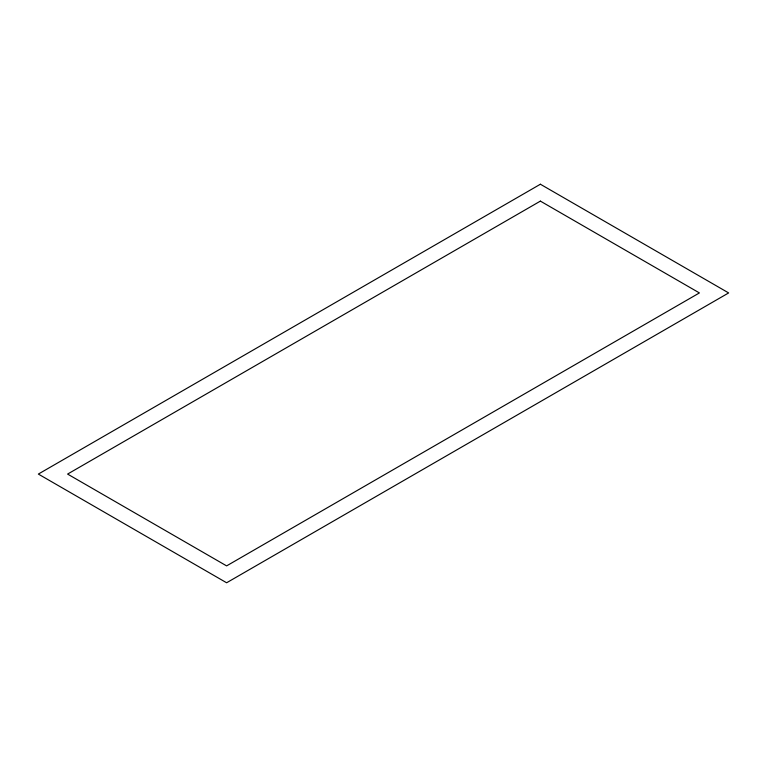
<?xml version="1.0" encoding="UTF-8"?>
<svg xmlns="http://www.w3.org/2000/svg" width="767" height="767" viewBox="0 0 767 767"><rect width="100%" height="100%" fill="white"/><g stroke="black" fill="none" stroke-linecap="round" stroke-linejoin="round"><path stroke-width="1.15" d="M540.39 184.233L38.35 474.073L226.61 582.767L728.65 292.927L540.39 184.233M540.39 201.117L67.592 474.073L226.61 565.883L699.408 292.927L540.39 201.117"/></g></svg>
